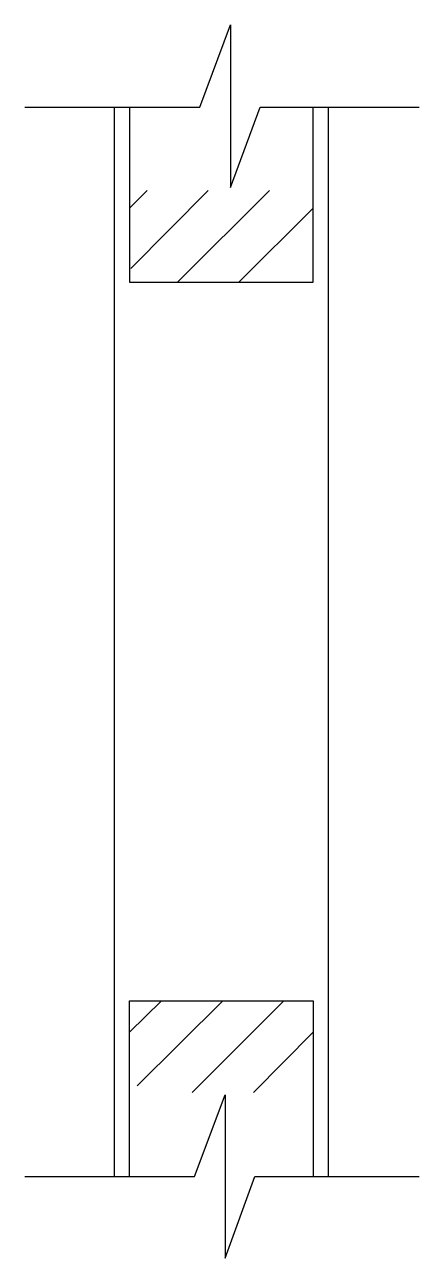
# Model space of a CAD drawing. Header units: metres. Extents: x 13288.2 to 13293.3, y 18506.5 to 18522.7.
import ezdxf

# ---------------------------------------------------------------- set-up
doc = ezdxf.new("R2010")
doc.units = ezdxf.units.M
doc.layers.add('PUB_DIM', color=90, linetype='Continuous')

msp = doc.modelspace()

# ---------------------------------------------------------------- linework, layer by layer
for points in [[(13289.54, 18521.61), (13289.54, 18519.32), (13291.94, 18519.32), (13291.94, 18521.61)], [(13289.54, 18507.61), (13289.54, 18509.91), (13291.94, 18509.91), (13291.94, 18507.61)]]:
    msp.add_lwpolyline(points)
at = {"layer": 'PUB_DIM'}
for p, q in [((13290.46, 18521.61), (13290.86, 18522.69)), ((13290.86, 18522.69), (13290.86, 18520.56)), ((13288.17, 18521.61), (13290.46, 18521.61)), ((13289.34, 18521.61), (13289.34, 18507.61)), ((13290.86, 18520.56), (13291.25, 18521.61)), ((13291.25, 18521.61), (13293.33, 18521.61)), ((13292.14, 18521.61), (13292.14, 18507.61)), ((13289.54, 18520.29), (13289.77, 18520.52)), ((13289.56, 18519.5), (13290.57, 18520.52)), ((13290.17, 18519.32), (13291.37, 18520.52)), ((13290.97, 18519.32), (13291.94, 18520.29)), ((13289.54, 18509.5), (13289.96, 18509.91)), ((13289.64, 18508.8), (13290.76, 18509.91)), ((13290.36, 18508.71), (13291.56, 18509.91)), ((13291.16, 18508.71), (13291.94, 18509.5)), ((13290.39, 18507.61), (13290.79, 18508.68)), ((13290.79, 18508.68), (13290.79, 18506.54)), ((13288.17, 18507.61), (13290.39, 18507.61)), ((13290.79, 18506.54), (13291.18, 18507.61)), ((13291.18, 18507.61), (13293.33, 18507.61))]:
    msp.add_line(p, q, dxfattribs=at)

doc.saveas('drawing.dxf')
